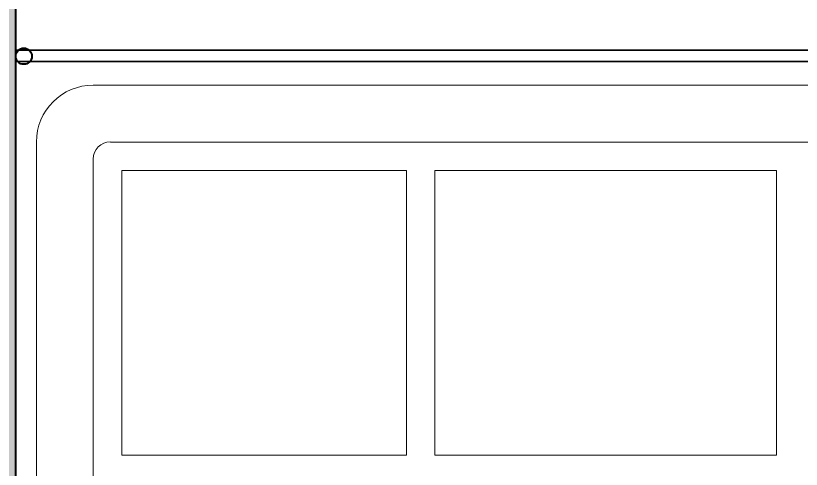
# Model space of a CAD drawing. Header units: inches. Extents: x 4350 to 28384, y -6772 to 993.
# Drawn here: x 24882.2 to 25020.1, y -3306 to -3226.4 of the extents above; entities that cross this region are included whole.
import ezdxf

# ---------------------------------------------------------------- set-up
doc = ezdxf.new("R2010")
doc.units = ezdxf.units.IN
doc.header["$MEASUREMENT"] = 0
doc.layers.add('ARREDAMENTO', color=2, linetype='Continuous', lineweight=18)
doc.layers.add('MURATURA_section_wall', color=7, linetype='Continuous', lineweight=40)

msp = doc.modelspace()

# ---------------------------------------------------------------- hatches: boundary and pattern name
at = {"layer": 'MURATURA_section_wall'}
h = msp.add_hatch(color=256, dxfattribs=at)
h.dxf.hatch_style = 1
h.paths.add_polyline_path([(24882.21, -3209.01), (24852.76, -3209.01), (24852.76, -3429.84), (24882.32, -3429.84)])
h.paths.add_polyline_path([(24672.76, -3954.14), (24752.76, -3954.14), (24752.76, -3952), (24632.76, -3952), (24352.25, -3952), (24352.25, -3954.14), (24432.25, -3954.14), (24432.25, -3959.62), (24352.25, -3959.62), (24352.25, -3962), (24432.25, -3962), (24752.76, -3962), (24752.76, -3959.62), (24672.76, -3959.62)])
h.paths.add_polyline_path([(24252.25, -3952), (24222.25, -3952), (24222.25, -4206.65), (24222.25, -4226.65), (24222.25, -4286.65), (24252.25, -4286.65), (24252.25, -4221.65)])

# ---------------------------------------------------------------- linework, layer by layer
at = {"layer": 'ARREDAMENTO', "linetype": 'Continuous'}
for p, q in [((24895.84, -3238.55), (25076.68, -3238.55)), ((24885.85, -3248.55), (24885.85, -3373.97)), ((24898.84, -3248.55), (25147.67, -3248.55)), ((24895.84, -3251.54), (24895.84, -3370.97)), ((24900.84, -3253.54), (24900.84, -3303.51)), ((24900.84, -3253.54), (24950.8, -3253.54)), ((24950.8, -3253.54), (24950.8, -3303.51)), ((24955.8, -3253.54), (25015.76, -3253.54)), ((24955.8, -3253.54), (24955.8, -3303.51)), ((25015.76, -3253.54), (25015.76, -3303.51)), ((24900.84, -3303.51), (24950.8, -3303.51)), ((24955.8, -3303.51), (25015.76, -3303.51))]:
    msp.add_line(p, q, dxfattribs=at)
for centre, radius in [((24895.84, -3248.55), 9.99), ((24898.84, -3251.54), 3)]:
    msp.add_arc(centre, radius, 90, 180, dxfattribs=at)
at = {"layer": 'MURATURA_section_wall'}
msp.add_line((24882.32, -3429.84), (24882.21, -3209.01), dxfattribs=at)
at = {"layer": 'MURATURA_section_wall', "linetype": 'ByBlock'}
for p, q in [((25064.13, -3232.4), (24882.23, -3232.49)), ((24882.23, -3234.49), (24882.23, -3232.49)), ((25068.77, -3234.4), (24882.23, -3234.49))]:
    msp.add_line(p, q, dxfattribs=at)
msp.add_circle((24883.64, -3233.49), 1.42, dxfattribs=at)

doc.saveas('drawing.dxf')
